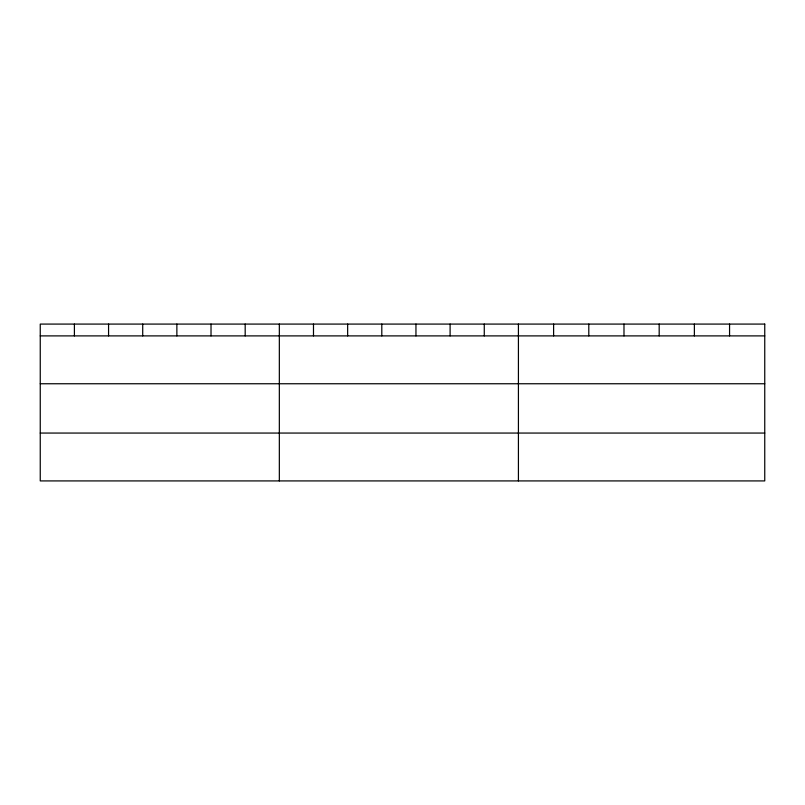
<?xml version="1.0" encoding="UTF-8"?>
<svg xmlns="http://www.w3.org/2000/svg" width="805" height="805" viewBox="0 0 805 805"><rect width="100%" height="100%" fill="white"/><g stroke="black" fill="none" stroke-linecap="round" stroke-linejoin="round"><path stroke-width="1.21" d="M40.25 335.896L764.75 335.896M40.25 383.754L764.75 383.754M40.25 433.06L764.75 433.06M729.561 324.083L729.561 335.896M694.373 324.083L694.373 335.896M659.184 324.083L659.184 335.896M623.986 324.083L623.986 335.896M588.797 324.083L588.797 335.896M553.609 324.083L553.609 335.896M518.42 324.083L518.42 480.917M484.268 324.083L484.268 335.896M450.106 324.083L450.106 335.896M415.954 324.083L415.954 335.896M381.801 324.083L381.801 335.896M347.649 324.083L347.649 335.896M313.487 324.083L313.487 335.896M279.335 324.083L279.335 480.917M245.183 324.083L245.183 335.896M211.021 324.083L211.021 335.896M176.869 324.083L176.869 335.896M142.716 324.083L142.716 335.896M108.564 324.083L108.564 335.896M74.402 324.083L74.402 335.896M764.75 324.083L40.25 324.083L40.25 480.917L764.75 480.917L764.75 324.083"/></g></svg>
